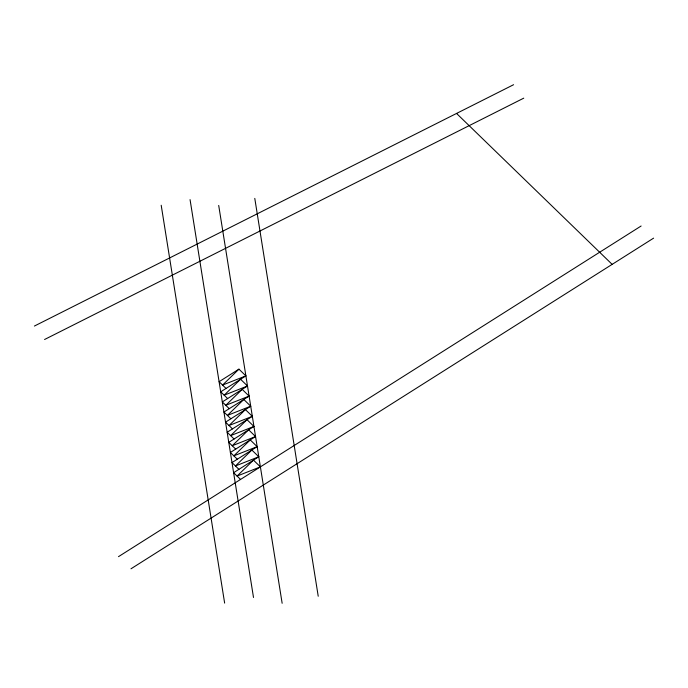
<?xml version="1.0" encoding="UTF-8"?>
<svg xmlns="http://www.w3.org/2000/svg" width="688" height="688" viewBox="0 0 688 688"><rect width="100%" height="100%" fill="white"/><g stroke="black" fill="none" stroke-linecap="round" stroke-linejoin="round"><path stroke-width="1.03" d="M238.951 369.146L222.559 385.074L245.883 375.889L238.951 369.146L219.094 381.702L226.034 388.445M245.883 375.889L220.71 391.816L227.642 398.558M247.499 385.994L224.176 395.187L240.568 379.251L247.499 385.994L222.319 401.921L229.259 408.672M249.108 396.107L225.784 405.301L242.176 389.365L249.108 396.107L223.935 412.035L230.867 418.777M250.724 406.221L227.401 415.406L243.793 399.479L250.724 406.221L225.544 422.148L232.475 428.891M252.333 416.326L229.009 425.519L245.401 409.584L252.333 416.326L227.16 432.253L234.092 438.996M253.949 426.44L230.626 435.624L247.009 419.697L253.949 426.44L228.769 442.367L235.7 449.109M255.558 436.553L232.234 445.738L248.626 429.802L255.558 436.553L230.385 452.472L237.317 459.223M257.174 446.658L233.851 455.852L250.234 439.916L257.174 446.658L231.994 462.585L238.925 469.328M258.783 456.772L235.459 465.957L251.851 450.029L258.783 456.772L233.61 472.699L240.542 479.441M118.499 556.652L641.121 226.008M130.978 568.795L653.6 238.143M34.4 326.052L513.583 84.71M44.565 339.502L523.757 98.152M456.548 113.434L612.182 264.398M254.784 198.393L318.226 596.247M218.707 205.437L282.149 603.29M190.06 199.615L253.502 597.468M161.198 205.248L224.641 603.109M253.459 460.134L237.076 476.07L260.399 466.877L253.459 460.134"/></g></svg>
